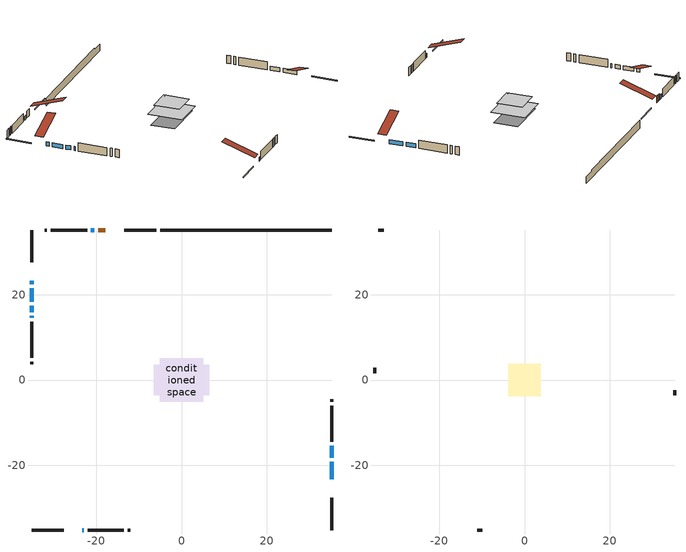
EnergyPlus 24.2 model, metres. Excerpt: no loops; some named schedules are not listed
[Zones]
conditioned space
 floor adiabatic (AdiabaticFloorConstruction): -5.11,-5.11 -5.11,5.11 5.11,5.11 5.11,-5.11 z0.61
 floor foundation (Slab1 construction): -6.53,-3.53 -6.53,3.53 6.53,3.53 6.53,-3.53 z-1.73
 wall outside (RimJoist1 construction): -5.91,35.25 -13.46,35.25 / -35.25,-35.25 -27.71,-35.25 / -35.25,35.25 -35.25,27.71 / 35.25,-35.25 35.25,-27.71 z0.61:0.91
 wall outside (AdiabaticWallConstruction 1): -17.86,35.25 -19.59,35.25 z0.61:2.64
 wall outside (AdiabaticWallConstruction): -35.25,23.3 -35.25,22.45 / -23.3,-35.25 -22.91,-35.25 / -20.51,35.25 -21.28,35.25 / -35.25,21.52 -35.25,18.39 / -35.25,17.46 -35.25,15.97 / 35.25,-23.3 35.25,-19.23 / 35.25,-18.3 35.25,-15.48 / -35.25,15.05 -35.25,14.66 z0.61:1.83
 wall outside (Wall1 construction): -22.21,35.25 -30.68,35.25 / -21.99,-35.25 -13.52,-35.25 / -35.25,13.73 -35.25,5.26 / 35.25,-14.55 35.25,-6.08 z0.61:3.05
 wall outside (Wall2 construction): -31.61,35.25 -32.18,35.25 / -12.59,-35.25 -12.01,-35.25 / -35.25,4.33 -35.25,3.76 / 35.25,-5.15 35.25,-4.57 z0.61:3.05
 wall foundation (FoundationWall1 construction): -4.99,35.25,-1.73 -4.99,35.25,0.61 31.23,35.25,0.61 31.23,35.25,0.15 35.25,35.25,0.15 35.25,35.25,-1.73
 window (WindowConstruction): -35.25,23.3 -35.25,22.45 z0.61:1.83
 window (WindowConstruction 6): -23.3,-35.25 -22.92,-35.25 z0.61:1.83
 window (WindowConstruction 7): -20.51,35.25 -21.28,35.25 z0.61:1.83
 window (WindowConstruction 1): -35.25,21.52 -35.25,18.39 z0.61:1.83
 window (WindowConstruction 2): -35.25,17.46 -35.25,15.97 z0.61:1.83
 window (WindowConstruction 3): 35.25,-23.3 35.25,-19.23 z0.61:1.83
 window (WindowConstruction 4): 35.25,-18.3 35.25,-15.48 z0.61:1.83
 window (WindowConstruction 5): -35.25,15.04 -35.25,14.66 z0.61:1.83
 door (Door): -17.86,35.25 -19.58,35.25 z0.61:2.64
 ceiling adiabatic (AdiabaticFloorConstruction): 5.11,-5.11 5.11,5.11 -5.11,5.11 -5.11,-5.11 z0.61
attic - vented
 floor to conditioned space (Floor1 construction Reversed): -3.8,-3.8 -3.8,3.8 3.8,3.8 3.8,-3.8 z3.05; -3.22,-3.22 -3.22,3.22 3.22,3.22 3.22,-3.22 z3.05
 wall outside (Wall3 construction): -33.11,35.25 -34.32,35.25 / -11.08,-35.25 -9.87,-35.25 / -35.25,2.83 -35.25,1.62 / 35.25,-3.64 35.25,-2.43 z0.61:3.05
 roof outside (Roof1 construction): -16.94,35.25,3.05 -16.94,25.57,6.27 -14.39,25.57,6.27 -14.39,35.25,3.05; -24.23,-35.25,3.05 -24.23,-25.57,6.27 -26.78,-25.57,6.27 -26.78,-35.25,3.05; -35.25,24.23,3.05 -25.57,24.23,6.27 -25.57,26.78,6.27 -35.25,26.78,3.05; 35.25,-24.23,3.05 25.57,-24.23,6.27 25.57,-26.78,6.27 35.25,-26.78,3.05
[Building]
Building 1: Terrain=Suburbs
[Site:Location]
Moose Jaw CS_SK: Latitude {deg}=50.33; Longitude {deg}=-105.54; Time Zone {hr}=-6; Elevation {m}=577; Keep Site Location Information=Yes
[Site:GroundTemperature:Shallow]
-1.16478, -3.46141, -3.64533, -2.55546, 1.81975, 6.17459, 9.95, 12.3416, 12.5448, 10.5996, 6.92049, 2.69924
[Site:WaterMainsTemperature]
Calculation Method=Schedule; Temperature Schedule=mains temperature schedule
[Material] Roughness=Rough; Thermal Absorptance=0.9
Name | Thickness {m} | Conductivity {W/m-K} | Density {kg/m3} | Specific Heat {J/kg-K} | Solar Absorptance | Visible Absorptance
asphalt or fiberglass shingles | 0.00635 | 0.162714 | 1121.4 | 1465.45 | 0.84 | 0.84
ceiling loosefill ins | 0.0846667 | 0.0480833 | 16.02 | 1046.75 | 0.7 | 0.7
ceiling stud and cavity | 0.1397 | 0.0848526 | 65.682 | 1177.47 | 0.7 | 0.7
concrete 4.0 in. | 0.1016 | 1.803125 | 2242.8 | 837.4 | 0.7 | 0.7
concrete 8.0 in. | 0.2032 | 1.803125 | 2242.8 | 837.4 | 0.7 | 0.7
door material | 0.04445 | 0.0451087 | 512.64 | 1214.23 | 0.7 | 0.7
exterior vertical ins | 0.0457286 | 0.029427 | 32.04 | 1214.23 | 0.7 | 0.7
floor covering | 0.0127 | 0.0433444 | 54.468 | 1339.84 | 0.6 | 0.6
floor rigid ins; wall rigid ins | 0.512978 | 0.029427 | 32.04 | 1214.23 | 0.7 | 0.7
floor stud and cavity | 0.1397 | 1.75129 | 37.0049 | 1207.88 | 0.7 | 0.7
furniture material conditioned space 1 | 0.1524 | 0.115458 | 640.8 | 1214.23 | 0.6 | 0.6
gypsum board | 0.0127 | 0.160291 | 801 | 837.4 | 0.6 | 0.6
gypsum board 1 | 0.0127 | 0.160291 | 801 | 837.4 | 0.7 | 0.7
osb sheathing 0.5 in. | 0.0127 | 0.115458 | 512.64 | 1214.23 | 0.7 | 0.7
osb sheathing 0.75 in. | 0.01905 | 0.115458 | 512.64 | 1214.23 | 0.7 | 0.7
osb sheathing 2.0 in. | 0.0508 | 0.115458 | 512.64 | 1214.23 | 0.7 | 0.7
rim joist stud and cavity | 0.0508 | 0.0309689 | 125.044 | 1163.47 | 0.6 | 0.6
wall stud and cavity | 0.1397 | 0.0924691 | 139.0536 | 1170.24 | 0.7 | 0.7
wall stud and cavity 1 | 0.1397 | 0.127554 | 139.0536 | 1170.24 | 0.7 | 0.7
wall stud and cavity 2 | 0.0889 | 6.1454 | 50.32683 | 1063.81 | 0.6 | 0.6
wall stud and cavity 3 | 0.0889 | 0.380278 | 52.3479 | 1209.89 | 0.7 | 0.7
wall stud and cavity 4 | 0.0889 | 0.391764 | 83.0341 | 1211.67 | 0.7 | 0.7
wood siding | 0.0254 | 0.102417 | 544.68 | 1172.36 | 0 | 0
wood siding 1 | 0.00254 | 0.102417 | 544.68 | 1172.36 | 0 | 0
wood siding 2; wood siding 3; wood siding 4 | 0.0254 | 0.102417 | 544.68 | 1172.36 | 0.7 | 0.7
[WindowMaterial:SimpleGlazingSystem]
Name | U-Factor {W/m2-K} | Solar Heat Gain Coefficient
WindowMaterial | 2.938365 | 0.65
WindowMaterial 1 | 2.9077 | 0.61
WindowMaterial 2 | 2.96903 | 0.62
WindowMaterial 3 | 2.89919 | 0.69
WindowMaterial 4 | 2.921331 | 0.67
WindowMaterial 5 | 2.99571 | 0.59
[Construction]
AdiabaticFloorConstruction: floor stud and cavity, floor rigid ins, osb sheathing 0.75 in., floor covering
AdiabaticWallConstruction: wood siding 3, wall rigid ins, wall stud and cavity 3, gypsum board
AdiabaticWallConstruction 1: wood siding 4, wall rigid ins, wall stud and cavity 3, gypsum board
Door: door material
Floor1 construction Reversed: gypsum board, ceiling stud and cavity, ceiling loosefill ins
FoundationWall1 construction: concrete 8.0 in., gypsum board 1
furniture construction conditioned space 1: furniture material conditioned space 1
PartitionWallConstruction: gypsum board, wall stud and cavity 4, gypsum board
RimJoist1 construction: wood siding 2, osb sheathing 2.0 in., rim joist stud and cavity
Roof1 construction: asphalt or fiberglass shingles
Slab1 construction: concrete 4.0 in.
Wall1 construction: wood siding, osb sheathing 0.5 in., wall stud and cavity, gypsum board
Wall2 construction: wood siding, osb sheathing 0.5 in., wall stud and cavity 1, gypsum board
Wall3 construction: wood siding 1, wall stud and cavity 2
WindowConstruction: WindowMaterial
WindowConstruction 1: WindowMaterial 1
WindowConstruction 2: WindowMaterial 2
WindowConstruction 3: WindowMaterial 3
WindowConstruction 4: WindowMaterial 4
WindowConstruction 5; WindowConstruction 6; WindowConstruction 7: WindowMaterial 5
[Zone] Multiplier=1; Part of Total Floor Area=Yes
Name | Volume {m3}
attic - vented | 52.0892
conditioned space | 491.4
[Space]
Name | Zone | Volume {m3}
attic - vented 1 | attic - vented | 52.0892
conditioned space 1 | conditioned space | 491.4
[ZoneInfiltration:EffectiveLeakageArea]
infil attic - vented 1: Zone or Space=attic - vented 1; Schedule=Always On Discrete; Effective Air Leakage Area {cm2}=3307.33; Stack Coefficient=0.000393808; Wind Coefficient=1.3408e-05
[ZoneMixing]
whole house fan mix: Zone or Space=attic - vented; Schedule=Always On Continuous; Design Flow Rate Calculation Method=Flow/Zone; Design Flow Rate {m3/s}=0; Source Zone or Space=conditioned space
[SurfaceProperty:ExposedFoundationPerimeter]
Slab1: Exposed Perimeter Calculation Method=TotalExposedPerimeter; Total Exposed Perimeter {m}=40.234
[InternalMass] Zone or ZoneList=conditioned space; Space or SpaceList=conditioned space 1
Name | Construction | Surface Area {m2}
furniture mass conditioned space 1 | furniture construction conditioned space 1 | 78.6398
partition wall mass | PartitionWallConstruction | 196.6
[Lights]
interior lighting: Zone or ZoneList or Space or SpaceList=conditioned space 1; Schedule=interior lighting schedule; Design Level Calculation Method=LightingLevel; Lighting Level {W}=343.2; Return Air Fraction=0; Fraction Radiant=0.6; Fraction Visible=0.2; Fraction Replaceable=1
[People]
occupants: Zone or ZoneList or Space or SpaceList=conditioned space 1; Number of People Schedule=occupants schedule; Number of People Calculation Method=People; Number of People=3; Fraction Radiant=0.314171; Sensible Heat Fraction=0.56303; Activity Level Schedule=occupants activity schedule; Carbon Dioxide Generation Rate {m3/s-W}=0; Enable ASHRAE 55 Comfort Warnings=No; Mean Radiant Temperature Calculation Type=EnclosureAveraged
[ElectricEquipment] Zone or ZoneList or Space or SpaceList=conditioned space 1; Design Level Calculation Method=EquipmentLevel
Name | Schedule | Design Level {W} | Fraction Latent | Fraction Radiant | Fraction Lost
clothes dryer | clothes dryer schedule | 140.772 | 0.015 | 0.081 | 0.85
clothes washer | clothes washer schedule | 32.1985 | 0.03 | 0.162 | 0.7
cooking range | cooking range schedule | 215.147 | 0.08 | 0.432 | 0.2
dishwasher | dishwasher schedule | 66.8632 | 0.3 | 0.18 | 0.4
fridge | fridge schedule | 72.9452 | 0 | 0.6 | 0
mech vent house fan | mech vent house fan schedule | 0 | 0 | 0 | 1
mech vent house fan cfis | mech vent house fan cfis schedule | 0 | 0 | 0 | 0
misc plug loads | misc plug loads schedule | 494.7 | 0.045 | 0.513 | 0.1
whole house fan | Always On Discrete | 0 | 0 | 0 | 1
[OtherEquipment] Zone or ZoneList or Space or SpaceList=conditioned space 1; Design Level Calculation Method=EquipmentLevel
Name | Fuel Type | Schedule | Design Level {W} | Fraction Latent | Fraction Radiant | Fraction Lost
clothes dryer 1 | Electricity | clothes dryer schedule | 0 | 0.015 | 0.081 | 0.85
cooking range 1 | Electricity | cooking range schedule | 0 | 0.08 | 0.432 | 0.2
general water use latent | None | general water use schedule | 62.594 | 1 | 0 | 0
general water use sensible | None | general water use schedule | -61.6891 | 0 | 0.6 | 0
mech vent house fan latent load | None | Always On Discrete | 0 | 1 | 0 | 0
mech vent house fan sensible load | None | Always On Discrete | 0 | 0 | 0 | 0
water heater energy adjustment1 | NaturalGas | Always On Discrete | 0.01 | 0 | 0 | 1
[ZoneInfiltration:DesignFlowRate] Zone or ZoneList or Space or SpaceList=conditioned space 1; Schedule=Always On Discrete; Design Flow Rate Calculation Method=Flow/Zone; Design Flow Rate {m3/s}=0
infil flow; natural vent flow; whole house fan flow
[AvailabilityManager:Scheduled]
central ac and furnace airloop Availability Manager: Schedule=Always On Discrete
[Foundation:Kiva]
Foundation Kiva 1: Initial Indoor Air Temperature {C}=21; Wall Height Above Grade {m}=0.609996; Wall Depth Below Slab {m}=0.2032; Custom Block Material Name 1=exterior vertical ins; Custom Block Depth 1 {m}=2.34001; Custom Block X Position 1 {m}=0.2159; Custom Block Z Position 1 {m}=0
[Foundation:Kiva:Settings]
Soil Conductivity {W/m-K}=0.849921; Soil Density {kg/m3}=1842.3; Soil Specific Heat {J/kg-K}=418.7; Ground Solar Absorptivity=0.9; Ground Thermal Absorptivity=0.9; Ground Surface Roughness {m}=0.03; Far-Field Width {m}=40; Deep-Ground Boundary Condition=ZeroFlux; Deep-Ground Depth {m}=40; Minimum Cell Dimension {m}=0.2; Maximum Cell Growth Coefficient=3; Simulation Timestep=Timestep
[Exterior:Lights]
exterior lighting: Schedule=exterior lighting schedule; Design Level {W}=75.6
[EnergyManagementSystem:GlobalVariable]
central_ac_and_furnace_airloop_Fan_RTF
infil_program_Qfan
infil_program_Qinf
natural_vent_program_Qnv
natural_vent_program_Qwhf
[EnergyManagementSystem:Sensor]
Name | Output:Variable or Output:Meter Index Key | Output:Variable or Output:Meter
airflow_gain | infil flow | Infiltration Sensible Heat Gain Energy
airflow_gain_1 | natural vent flow | Infiltration Sensible Heat Gain Energy
airflow_gain_2 | whole house fan flow | Infiltration Sensible Heat Gain Energy
airflow_loss | infil flow | Infiltration Sensible Heat Loss Energy
airflow_loss_1 | natural vent flow | Infiltration Sensible Heat Loss Energy
airflow_loss_2 | whole house fan flow | Infiltration Sensible Heat Loss Energy
clg_load_cond |  | Cooling:EnergyTransfer:Zone:CONDITIONED SPACE
clg_sp_s; clg_sp_s_1 | cooling setpoint | Schedule Value
clothes_dryer_exhaust_0_sch_s | clothes dryer exhaust 0 schedule | Schedule Value
cool_season | cooling season schedule | Schedule Value
htg_load_cond |  | Heating:EnergyTransfer:Zone:CONDITIONED SPACE
htg_sp_s; htg_sp_s_1 | heating setpoint | Schedule Value
ig_ee_conv | clothes dryer | Electric Equipment Convective Heating Energy
ig_ee_conv_2 | cooking range | Electric Equipment Convective Heating Energy
ig_ee_conv_4 | fridge | Electric Equipment Convective Heating Energy
ig_ee_conv_5 | misc plug loads | Electric Equipment Convective Heating Energy
ig_ee_conv_6 | whole house fan | Electric Equipment Convective Heating Energy
ig_ee_rad | clothes dryer | Electric Equipment Radiant Heating Energy
ig_ee_rad_2 | cooking range | Electric Equipment Radiant Heating Energy
ig_ee_rad_4 | fridge | Electric Equipment Radiant Heating Energy
ig_ee_rad_5 | misc plug loads | Electric Equipment Radiant Heating Energy
ig_ee_rad_6 | whole house fan | Electric Equipment Radiant Heating Energy
ig_lgt_conv | interior lighting | Lights Convective Heating Energy
ig_lgt_rad | interior lighting | Lights Radiant Heating Energy
ig_lgt_vis | interior lighting | Lights Visible Radiation Heating Energy
ig_oe_conv | clothes dryer 1 | Other Equipment Convective Heating Energy
ig_oe_conv_1 | cooking range 1 | Other Equipment Convective Heating Energy
ig_oe_conv_2 | general water use latent | Other Equipment Convective Heating Energy
ig_oe_conv_3 | general water use sensible | Other Equipment Convective Heating Energy
ig_oe_conv_4 | water heater energy adjustment1 | Other Equipment Convective Heating Energy
ig_oe_rad | clothes dryer 1 | Other Equipment Radiant Heating Energy
ig_oe_rad_1 | cooking range 1 | Other Equipment Radiant Heating Energy
ig_oe_rad_2 | general water use latent | Other Equipment Radiant Heating Energy
ig_oe_rad_3 | general water use sensible | Other Equipment Radiant Heating Energy
ig_oe_rad_4 | water heater energy adjustment1 | Other Equipment Radiant Heating Energy
ig_ppl_conv | occupants | People Convective Heating Energy
ig_ppl_rad | occupants | People Radiant Heating Energy
im_conv | furniture mass conditioned space 1 | Surface Inside Face Convection Heat Gain Energy
im_conv_1 | partition wall mass | Surface Inside Face Convection Heat Gain Energy
im_ig | furniture mass conditioned space 1 | Surface Inside Face Internal Gains Radiation Heat Gain Energy
im_ig_1 | partition wall mass | Surface Inside Face Internal Gains Radiation Heat Gain Energy
im_lgt | furniture mass conditioned space 1 | Surface Inside Face Lights Radiation Heat Gain Energy
im_lgt_1 | partition wall mass | Surface Inside Face Lights Radiation Heat Gain Energy
im_sol | furniture mass conditioned space 1 | Surface Inside Face Solar Radiation Heat Gain Energy
im_sol_1 | partition wall mass | Surface Inside Face Solar Radiation Heat Gain Energy
im_surf | furniture mass conditioned space 1 | Surface Inside Face Net Surface Thermal Radiation Heat Gain Energy
im_surf_1 | partition wall mass | Surface Inside Face Net Surface Thermal Radiation Heat Gain Energy
mv_conv | mech vent house fan | Electric Equipment Convective Heating Energy
mv_conv_1 | mech vent house fan cfis | Electric Equipment Convective Heating Energy
mv_conv_2 | mech vent house fan latent load | Other Equipment Convective Heating Energy
mv_conv_3 | mech vent house fan sensible load | Other Equipment Convective Heating Energy
mv_rad | mech vent house fan | Electric Equipment Radiant Heating Energy
mv_rad_1 | mech vent house fan cfis | Electric Equipment Radiant Heating Energy
mv_rad_2 | mech vent house fan latent load | Other Equipment Radiant Heating Energy
mv_rad_3 | mech vent house fan sensible load | Other Equipment Radiant Heating Energy
natural_vent_s | natural vent schedule | Schedule Value
out_pb_s |  | Site Outdoor Air Barometric Pressure
out_wt_s |  | Site Outdoor Air Humidity Ratio
site_vw_s |  | Site Wind Speed
ss_back_out | Window1 | Surface Window Shortwave from Zone Back Out Window Heat Transfer Rate
ss_back_out_1 | Window10 | Surface Window Shortwave from Zone Back Out Window Heat Transfer Rate
ss_back_out_2 | Window11 | Surface Window Shortwave from Zone Back Out Window Heat Transfer Rate
ss_back_out_3 | Window2 | Surface Window Shortwave from Zone Back Out Window Heat Transfer Rate
ss_back_out_4 | Window3 | Surface Window Shortwave from Zone Back Out Window Heat Transfer Rate
ss_back_out_5 | Window5 | Surface Window Shortwave from Zone Back Out Window Heat Transfer Rate
ss_back_out_6 | Window7 | Surface Window Shortwave from Zone Back Out Window Heat Transfer Rate
ss_back_out_7 | Window9 | Surface Window Shortwave from Zone Back Out Window Heat Transfer Rate
ss_conv | Door1 | Surface Inside Face Convection Heat Gain Energy
ss_conv_1 | Window1 | Surface Inside Face Convection Heat Gain Energy
ss_conv_2 | Window10 | Surface Inside Face Convection Heat Gain Energy
ss_conv_3 | Window11 | Surface Inside Face Convection Heat Gain Energy
ss_conv_4 | Window2 | Surface Inside Face Convection Heat Gain Energy
ss_conv_5 | Window3 | Surface Inside Face Convection Heat Gain Energy
ss_conv_6 | Window5 | Surface Inside Face Convection Heat Gain Energy
ss_conv_7 | Window7 | Surface Inside Face Convection Heat Gain Energy
ss_conv_8 | Window9 | Surface Inside Face Convection Heat Gain Energy
ss_ig | Door1 | Surface Inside Face Internal Gains Radiation Heat Gain Energy
ss_ig_1 | Window1 | Surface Inside Face Internal Gains Radiation Heat Gain Energy
ss_ig_2 | Window10 | Surface Inside Face Internal Gains Radiation Heat Gain Energy
ss_ig_3 | Window11 | Surface Inside Face Internal Gains Radiation Heat Gain Energy
ss_ig_4 | Window2 | Surface Inside Face Internal Gains Radiation Heat Gain Energy
ss_ig_5 | Window3 | Surface Inside Face Internal Gains Radiation Heat Gain Energy
ss_ig_6 | Window5 | Surface Inside Face Internal Gains Radiation Heat Gain Energy
ss_ig_7 | Window7 | Surface Inside Face Internal Gains Radiation Heat Gain Energy
ss_ig_8 | Window9 | Surface Inside Face Internal Gains Radiation Heat Gain Energy
ss_lgt | Door1 | Surface Inside Face Lights Radiation Heat Gain Energy
ss_sol | Door1 | Surface Inside Face Solar Radiation Heat Gain Energy
ss_surf | Door1 | Surface Inside Face Net Surface Thermal Radiation Heat Gain Energy
ss_surf_1 | Window1 | Surface Inside Face Net Surface Thermal Radiation Heat Gain Energy
ss_surf_2 | Window10 | Surface Inside Face Net Surface Thermal Radiation Heat Gain Energy
ss_surf_3 | Window11 | Surface Inside Face Net Surface Thermal Radiation Heat Gain Energy
ss_surf_4 | Window2 | Surface Inside Face Net Surface Thermal Radiation Heat Gain Energy
ss_surf_5 | Window3 | Surface Inside Face Net Surface Thermal Radiation Heat Gain Energy
ss_surf_6 | Window5 | Surface Inside Face Net Surface Thermal Radiation Heat Gain Energy
ss_surf_7 | Window7 | Surface Inside Face Net Surface Thermal Radiation Heat Gain Energy
ss_surf_8 | Window9 | Surface Inside Face Net Surface Thermal Radiation Heat Gain Energy
ss_trans_in | Window1 | Surface Window Transmitted Solar Radiation Rate
ss_trans_in_1 | Window10 | Surface Window Transmitted Solar Radiation Rate
ss_trans_in_2 | Window11 | Surface Window Transmitted Solar Radiation Rate
ss_trans_in_3 | Window2 | Surface Window Transmitted Solar Radiation Rate
ss_trans_in_4 | Window3 | Surface Window Transmitted Solar Radiation Rate
ss_trans_in_5 | Window5 | Surface Window Transmitted Solar Radiation Rate
ss_trans_in_6 | Window7 | Surface Window Transmitted Solar Radiation Rate
ss_trans_in_7 | Window9 | Surface Window Transmitted Solar Radiation Rate
ss_trans_out | Window1 | Surface Inside Face Initial Transmitted Diffuse Transmitted Out Window Solar Radiation Rate
ss_trans_out_1 | Window10 | Surface Inside Face Initial Transmitted Diffuse Transmitted Out Window Solar Radiation Rate
ss_trans_out_2 | Window11 | Surface Inside Face Initial Transmitted Diffuse Transmitted Out Window Solar Radiation Rate
ss_trans_out_3 | Window2 | Surface Inside Face Initial Transmitted Diffuse Transmitted Out Window Solar Radiation Rate
ss_trans_out_4 | Window3 | Surface Inside Face Initial Transmitted Diffuse Transmitted Out Window Solar Radiation Rate
ss_trans_out_5 | Window5 | Surface Inside Face Initial Transmitted Diffuse Transmitted Out Window Solar Radiation Rate
ss_trans_out_6 | Window7 | Surface Inside Face Initial Transmitted Diffuse Transmitted Out Window Solar Radiation Rate
ss_trans_out_7 | Window9 | Surface Inside Face Initial Transmitted Diffuse Transmitted Out Window Solar Radiation Rate
s_conv | Floor1 | Surface Inside Face Convection Heat Gain Energy
s_conv_1 | Floor2 | Surface Inside Face Convection Heat Gain Energy
s_conv_10 | Wall1:0 | Surface Inside Face Convection Heat Gain Energy
s_conv_11 | Wall1:180 | Surface Inside Face Convection Heat Gain Energy
s_conv_12 | Wall1:270 | Surface Inside Face Convection Heat Gain Energy
s_conv_13 | Wall1:90 | Surface Inside Face Convection Heat Gain Energy
s_conv_14 | Wall2:0 | Surface Inside Face Convection Heat Gain Energy
s_conv_15 | Wall2:180 | Surface Inside Face Convection Heat Gain Energy
s_conv_16 | Wall2:270 | Surface Inside Face Convection Heat Gain Energy
s_conv_17 | Wall2:90 | Surface Inside Face Convection Heat Gain Energy
s_conv_2 | FoundationWall1 | Surface Inside Face Convection Heat Gain Energy
s_conv_3 | inferred conditioned ceiling | Surface Inside Face Convection Heat Gain Energy
s_conv_4 | inferred conditioned floor | Surface Inside Face Convection Heat Gain Energy
s_conv_5 | RimJoist1:0 | Surface Inside Face Convection Heat Gain Energy
s_conv_6 | RimJoist1:180 | Surface Inside Face Convection Heat Gain Energy
s_conv_7 | RimJoist1:270 | Surface Inside Face Convection Heat Gain Energy
s_conv_8 | RimJoist1:90 | Surface Inside Face Convection Heat Gain Energy
s_conv_9 | Slab1 | Surface Inside Face Convection Heat Gain Energy
s_ig | Floor1 | Surface Inside Face Internal Gains Radiation Heat Gain Energy
s_ig_1 | Floor2 | Surface Inside Face Internal Gains Radiation Heat Gain Energy
s_ig_10 | Wall1:0 | Surface Inside Face Internal Gains Radiation Heat Gain Energy
s_ig_11 | Wall1:180 | Surface Inside Face Internal Gains Radiation Heat Gain Energy
s_ig_12 | Wall1:270 | Surface Inside Face Internal Gains Radiation Heat Gain Energy
s_ig_13 | Wall1:90 | Surface Inside Face Internal Gains Radiation Heat Gain Energy
s_ig_14 | Wall2:0 | Surface Inside Face Internal Gains Radiation Heat Gain Energy
s_ig_15 | Wall2:180 | Surface Inside Face Internal Gains Radiation Heat Gain Energy
s_ig_16 | Wall2:270 | Surface Inside Face Internal Gains Radiation Heat Gain Energy
s_ig_17 | Wall2:90 | Surface Inside Face Internal Gains Radiation Heat Gain Energy
s_ig_2 | FoundationWall1 | Surface Inside Face Internal Gains Radiation Heat Gain Energy
s_ig_3 | inferred conditioned ceiling | Surface Inside Face Internal Gains Radiation Heat Gain Energy
s_ig_4 | inferred conditioned floor | Surface Inside Face Internal Gains Radiation Heat Gain Energy
s_ig_5 | RimJoist1:0 | Surface Inside Face Internal Gains Radiation Heat Gain Energy
s_ig_6 | RimJoist1:180 | Surface Inside Face Internal Gains Radiation Heat Gain Energy
s_ig_7 | RimJoist1:270 | Surface Inside Face Internal Gains Radiation Heat Gain Energy
s_ig_8 | RimJoist1:90 | Surface Inside Face Internal Gains Radiation Heat Gain Energy
s_ig_9 | Slab1 | Surface Inside Face Internal Gains Radiation Heat Gain Energy
s_lgt | Floor1 | Surface Inside Face Lights Radiation Heat Gain Energy
s_lgt_1 | Floor2 | Surface Inside Face Lights Radiation Heat Gain Energy
s_lgt_10 | Wall1:0 | Surface Inside Face Lights Radiation Heat Gain Energy
s_lgt_11 | Wall1:180 | Surface Inside Face Lights Radiation Heat Gain Energy
s_lgt_12 | Wall1:270 | Surface Inside Face Lights Radiation Heat Gain Energy
s_lgt_13 | Wall1:90 | Surface Inside Face Lights Radiation Heat Gain Energy
s_lgt_14 | Wall2:0 | Surface Inside Face Lights Radiation Heat Gain Energy
s_lgt_15 | Wall2:180 | Surface Inside Face Lights Radiation Heat Gain Energy
s_lgt_16 | Wall2:270 | Surface Inside Face Lights Radiation Heat Gain Energy
s_lgt_17 | Wall2:90 | Surface Inside Face Lights Radiation Heat Gain Energy
s_lgt_2 | FoundationWall1 | Surface Inside Face Lights Radiation Heat Gain Energy
s_lgt_3 | inferred conditioned ceiling | Surface Inside Face Lights Radiation Heat Gain Energy
s_lgt_4 | inferred conditioned floor | Surface Inside Face Lights Radiation Heat Gain Energy
s_lgt_5 | RimJoist1:0 | Surface Inside Face Lights Radiation Heat Gain Energy
s_lgt_6 | RimJoist1:180 | Surface Inside Face Lights Radiation Heat Gain Energy
s_lgt_7 | RimJoist1:270 | Surface Inside Face Lights Radiation Heat Gain Energy
s_lgt_8 | RimJoist1:90 | Surface Inside Face Lights Radiation Heat Gain Energy
s_lgt_9 | Slab1 | Surface Inside Face Lights Radiation Heat Gain Energy
s_sol | Floor1 | Surface Inside Face Solar Radiation Heat Gain Energy
s_sol_1 | Floor2 | Surface Inside Face Solar Radiation Heat Gain Energy
s_sol_10 | Wall1:0 | Surface Inside Face Solar Radiation Heat Gain Energy
s_sol_11 | Wall1:180 | Surface Inside Face Solar Radiation Heat Gain Energy
s_sol_12 | Wall1:270 | Surface Inside Face Solar Radiation Heat Gain Energy
s_sol_13 | Wall1:90 | Surface Inside Face Solar Radiation Heat Gain Energy
s_sol_14 | Wall2:0 | Surface Inside Face Solar Radiation Heat Gain Energy
s_sol_15 | Wall2:180 | Surface Inside Face Solar Radiation Heat Gain Energy
s_sol_16 | Wall2:270 | Surface Inside Face Solar Radiation Heat Gain Energy
s_sol_17 | Wall2:90 | Surface Inside Face Solar Radiation Heat Gain Energy
s_sol_2 | FoundationWall1 | Surface Inside Face Solar Radiation Heat Gain Energy
s_sol_3 | inferred conditioned ceiling | Surface Inside Face Solar Radiation Heat Gain Energy
s_sol_4 | inferred conditioned floor | Surface Inside Face Solar Radiation Heat Gain Energy
s_sol_5 | RimJoist1:0 | Surface Inside Face Solar Radiation Heat Gain Energy
s_sol_6 | RimJoist1:180 | Surface Inside Face Solar Radiation Heat Gain Energy
